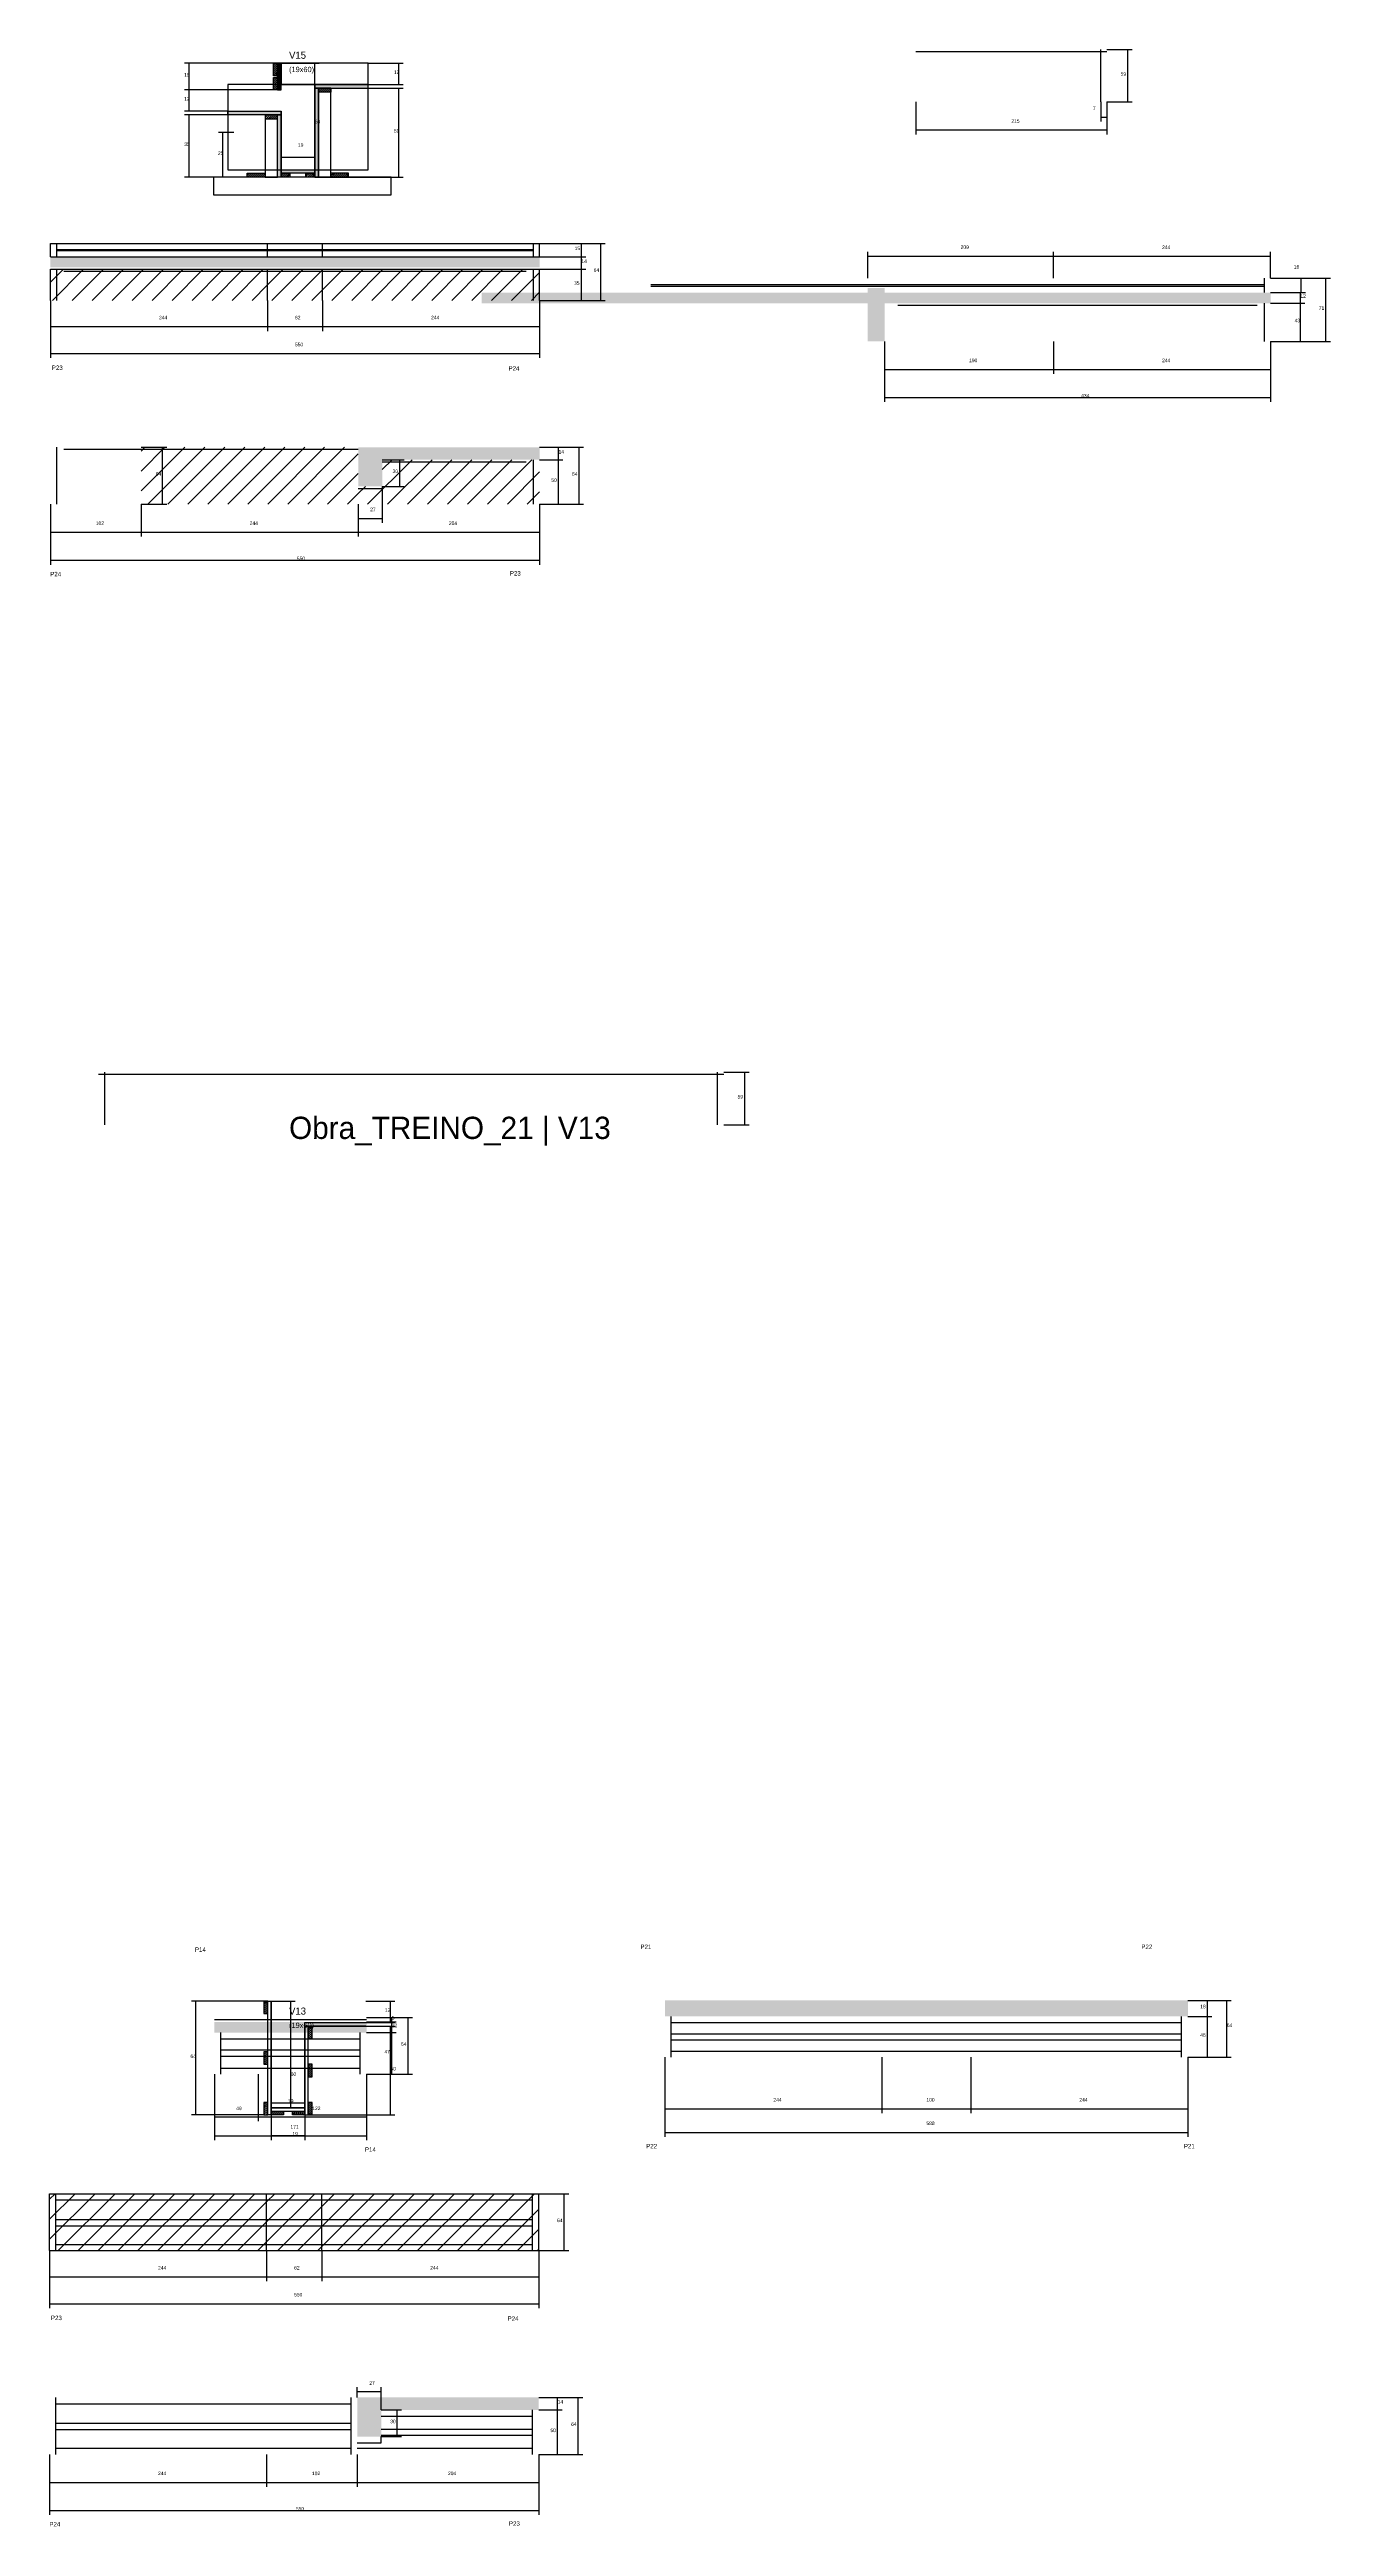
# Model space of a CAD drawing. Header units: metres. Extents: x -65046 to 21926, y -45195 to 1016.
# Drawn here: x 6131 to 7571, y -31371 to -28585 of the extents above; entities that cross this region are included whole.
import ezdxf

# ---------------------------------------------------------------- set-up
doc = ezdxf.new("R2010")
doc.units = ezdxf.units.M
for name, color, linetype in [('CONCRETO', 251, 'Continuous'), ('COTA', 241, 'Continuous'), ('Hachura', 253, 'Continuous'), ('LABEL_ID', 3, 'Continuous'), ('Madeira', 126, 'Continuous'), ('NOMENCLATURA', 7, 'Continuous'), ('Painéis', 200, 'Continuous'), ('SARR_2.2x7', 40, 'Continuous'), ('SARR_EDITAR', 141, 'Continuous'), ('Texto Seção', 7, 'Continuous')]:
    doc.layers.add(name, color=color, linetype=linetype)

msp = doc.modelspace()

# ---------------------------------------------------------------- hatches: boundary and pattern name
at = {"layer": 'COTA'}
h = msp.add_hatch(dxfattribs=at)
h.set_pattern_fill('AR-CONC', scale=0.03)
h.paths.add_polyline_path([(6131.7, -28817.7), (6131.7, -28829.7), (6681.7, -28829.7), (6681.7, -28817.7)])
h = msp.add_hatch(dxfattribs=at)
h.set_pattern_fill('AR-CONC', scale=0.03)
h.paths.add_polyline_path([(7050.6, -28912.9), (7069.6, -28912.9), (7069.6, -28869.9), (7503.6, -28869.9), (7503.6, -28857.9), (7069.6, -28857.9), (7069.6, -28852.9), (7050.6, -28852.9), (7050.6, -28857.9), (6616.6, -28857.9), (6616.6, -28869.9), (7050.6, -28869.9)])
h = msp.add_hatch(dxfattribs=at)
h.set_pattern_fill('AR-CONC', scale=0.03)
h.paths.add_polyline_path([(6504.7, -29046), (6681.7, -29046), (6681.7, -29032), (6477.7, -29032), (6477.7, -29076), (6504.7, -29076)])
h = msp.add_hatch(dxfattribs=at)
h.set_pattern_fill('AR-CONC', scale=0.03)
h.paths.add_polyline_path([(6822.6, -30778.9), (6822.6, -30796.9), (7410.6, -30796.9), (7410.6, -30778.9)])
h = msp.add_hatch(dxfattribs=at)
h.set_pattern_fill('AR-CONC', scale=0.03)
h.paths.add_polyline_path([(6487.1, -30815.1), (6487.1, -30803.1), (6316.1, -30803.1), (6316.1, -30815.1)])
h = msp.add_hatch(dxfattribs=at)
h.set_pattern_fill('AR-CONC', scale=0.03)
h.paths.add_polyline_path([(6503.7, -31239.6), (6680.7, -31239.6), (6680.7, -31225.6), (6476.7, -31225.6), (6476.7, -31269.6), (6503.7, -31269.6)])
at = {"layer": 'Hachura'}
h = msp.add_hatch(dxfattribs=at)
h.set_pattern_fill('ANSI31', scale=0.5)
h.paths.add_polyline_path([(6387, -28614), (6382.6, -28614), (6382.6, -28614), (6382.6, -28600), (6382.6, -28600), (6387, -28600), (6387, -28600), (6387, -28614)])
h = msp.add_hatch(color=8, dxfattribs=at)
h.dxf.hatch_style = 1
h.paths.add_polyline_path([(6391, -28600), (6387, -28600), (6387, -28600), (6387, -28630), (6387, -28630), (6391, -28630), (6391, -28630), (6391, -28600)])
h = msp.add_hatch(dxfattribs=at)
h.set_pattern_fill('ANSI31', scale=0.5)
h.paths.add_polyline_path([(6387, -28630), (6382.6, -28630), (6382.6, -28630), (6382.6, -28616), (6382.6, -28616), (6387, -28616), (6387, -28616), (6387, -28630)])
h = msp.add_hatch(color=8, dxfattribs=at)
h.dxf.hatch_style = 1
h.paths.add_polyline_path([(6489, -28628), (6489, -28624), (6489, -28624), (6429, -28624), (6429, -28624), (6429, -28628), (6429, -28628), (6489, -28628)])
h = msp.add_hatch(color=8, dxfattribs=at)
h.dxf.hatch_style = 1
h.paths.add_polyline_path([(6433, -28628), (6429, -28628), (6429, -28628), (6429, -28728), (6429, -28728), (6433, -28728), (6433, -28728), (6433, -28628)])
h = msp.add_hatch(dxfattribs=at)
h.set_pattern_fill('ANSI31', scale=0.5)
h.paths.add_polyline_path([(6447, -28628), (6447, -28632.4), (6447, -28632.4), (6433, -28632.4), (6433, -28632.4), (6433, -28628), (6433, -28628), (6447, -28628)])
h = msp.add_hatch(color=8, dxfattribs=at)
h.dxf.hatch_style = 1
h.paths.add_polyline_path([(6331, -28658), (6331, -28654), (6331, -28654), (6391, -28654), (6391, -28654), (6391, -28658), (6391, -28658), (6331, -28658)])
h = msp.add_hatch(dxfattribs=at)
h.set_pattern_fill('ANSI31', scale=0.5)
h.paths.add_polyline_path([(6373, -28658), (6373, -28662.4), (6373, -28662.4), (6387, -28662.4), (6387, -28662.4), (6387, -28658), (6387, -28658), (6373, -28658)])
h = msp.add_hatch(color=8, dxfattribs=at)
h.dxf.hatch_style = 1
h.paths.add_polyline_path([(6387, -28658), (6391, -28658), (6391, -28658), (6391, -28728), (6391, -28728), (6387, -28728), (6387, -28728), (6387, -28658)])
h = msp.add_hatch(dxfattribs=at)
h.set_pattern_fill('ANSI31', scale=0.5)
h.paths.add_polyline_path([(6353, -28728), (6353, -28723.6), (6353, -28723.6), (6373, -28723.6), (6373, -28723.6), (6373, -28728), (6373, -28728), (6353, -28728)])
h = msp.add_hatch(color=8, dxfattribs=at)
h.dxf.hatch_style = 1
h.paths.add_polyline_path([(6391, -28723.6), (6391, -28720), (6391, -28720), (6429, -28720), (6429, -28720), (6429, -28723.6), (6429, -28723.6), (6391, -28723.6)])
h = msp.add_hatch(dxfattribs=at)
h.set_pattern_fill('ANSI31', scale=0.5)
h.paths.add_polyline_path([(6391, -28728), (6391, -28723.6), (6391, -28723.6), (6401, -28723.6), (6401, -28723.6), (6401, -28728), (6401, -28728), (6391, -28728)])
h = msp.add_hatch(dxfattribs=at)
h.set_pattern_fill('ANSI31', scale=0.5)
h.paths.add_polyline_path([(6419, -28728), (6419, -28723.6), (6419, -28723.6), (6429, -28723.6), (6429, -28723.6), (6429, -28728), (6429, -28728), (6419, -28728)])
h = msp.add_hatch(dxfattribs=at)
h.set_pattern_fill('ANSI31', scale=0.5)
h.paths.add_polyline_path([(6467, -28728), (6467, -28723.6), (6467, -28723.6), (6447, -28723.6), (6447, -28723.6), (6447, -28728), (6447, -28728), (6467, -28728)])
h = msp.add_hatch(dxfattribs=at)
h.set_pattern_fill('ANSI31', scale=5)
h.paths.add_polyline_path([(6131.7, -28831.7), (6131.7, -28866.7), (6375.7, -28866.7), (6375.7, -28831.7)])
h = msp.add_hatch(dxfattribs=at)
h.set_pattern_fill('ANSI31', scale=5)
h.paths.add_polyline_path([(6437.7, -28866.7), (6437.7, -28831.7), (6375.7, -28831.7), (6375.7, -28866.7)])
h = msp.add_hatch(dxfattribs=at)
h.set_pattern_fill('ANSI31', scale=5)
h.paths.add_polyline_path([(6681.7, -28866.7), (6681.7, -28831.7), (6437.7, -28831.7), (6437.7, -28866.7)])
h = msp.add_hatch(dxfattribs=at)
h.set_pattern_fill('ANSI31', scale=5)
h.paths.add_polyline_path([(6477.7, -29096), (6477.7, -29032), (6233.7, -29032), (6233.7, -29096)])
h = msp.add_hatch(dxfattribs=at)
h.set_pattern_fill('ANSI31', scale=5)
h.paths.add_polyline_path([(6504.7, -29046), (6504.7, -29076), (6477.7, -29076), (6477.7, -29096), (6681.7, -29096), (6681.7, -29046)])
h = msp.add_hatch(dxfattribs=at)
h.set_pattern_fill('ANSI31', scale=5)
h.paths.add_polyline_path([(6374.7, -31060.4), (6374.7, -30996.4), (6130.7, -30996.4), (6130.7, -31060.4)])
h = msp.add_hatch(dxfattribs=at)
h.set_pattern_fill('ANSI31', scale=5)
h.paths.add_polyline_path([(6436.7, -30996.4), (6374.7, -30996.4), (6374.7, -31060.4), (6436.7, -31060.4)])
h = msp.add_hatch(dxfattribs=at)
h.set_pattern_fill('ANSI31', scale=5)
h.paths.add_polyline_path([(6436.7, -30996.4), (6436.7, -31060.4), (6680.7, -31060.4), (6680.7, -30996.4)])
at = {"layer": 'Madeira'}
h = msp.add_hatch(dxfattribs=at)
h.set_pattern_fill('ANSI31', scale=0.5)
h.paths.add_polyline_path([(6371.8, -30779.8), (6376.2, -30779.8), (6376.2, -30793.8), (6371.8, -30793.8)])
h = msp.add_hatch(dxfattribs=at)
h.set_pattern_fill('ANSI31', scale=0.5)
h.paths.add_polyline_path([(6421.4, -30807.8), (6425.8, -30807.8), (6425.8, -30821.8), (6421.4, -30821.8)])
h = msp.add_hatch(dxfattribs=at)
h.set_pattern_fill('ANSI31', scale=0.5)
h.paths.add_polyline_path([(6371.8, -30836.8), (6376.2, -30836.8), (6376.2, -30850.8), (6371.8, -30850.8)])
h = msp.add_hatch(dxfattribs=at)
h.set_pattern_fill('ANSI31', scale=0.5)
h.paths.add_polyline_path([(6421.4, -30850.8), (6425.8, -30850.8), (6425.8, -30864.8), (6421.4, -30864.8)])
h = msp.add_hatch(dxfattribs=at)
h.set_pattern_fill('ANSI31', scale=0.5)
h.paths.add_polyline_path([(6371.8, -30893.8), (6376.2, -30893.8), (6376.2, -30907.8), (6371.8, -30907.8)])
h = msp.add_hatch(dxfattribs=at)
h.set_pattern_fill('ANSI31', scale=0.5)
h.paths.add_polyline_path([(6421.4, -30893.8), (6425.8, -30893.8), (6425.8, -30907.8), (6421.4, -30907.8)])
h = msp.add_hatch(dxfattribs=at)
h.set_pattern_fill('ANSI31', scale=0.5)
h.paths.add_polyline_path([(6393.8, -30903.4), (6393.8, -30907.8), (6379.8, -30907.8), (6379.8, -30903.4)])
h = msp.add_hatch(dxfattribs=at)
h.set_pattern_fill('ANSI31', scale=0.5)
h.paths.add_polyline_path([(6417.8, -30903.4), (6417.8, -30907.8), (6403.8, -30907.8), (6403.8, -30903.4)])

# ---------------------------------------------------------------- linework, layer by layer
at = {"layer": 'CONCRETO'}
for points in [[(6489, -28624), (6489, -28600), (6391, -28600)], [(6391, -28630), (6331, -28630), (6331, -28654), (6391, -28654), (6391, -28720), (6429, -28720), (6429, -28634), (6429, -28624), (6489, -28624)]]:
    msp.add_lwpolyline(points, dxfattribs=at)
for points in [[(6391, -28624), (6489, -28624), (6489, -28600), (6391, -28600)], [(6331, -28720), (6489, -28720), (6489, -28624), (6331, -28624)]]:
    msp.add_lwpolyline(points, close=True, dxfattribs=at)
at = {"layer": 'COTA'}
for p, q in [((7319.6, -28584.6), (7348.1, -28584.6)), ((7343.1, -28643.6), (7343.1, -28584.6)), ((6387, -28600), (6282.6, -28600)), ((6287.6, -28630), (6287.6, -28600)), ((6391, -28600), (6434, -28600)), ((6429, -28720), (6429, -28600)), ((6489, -28600), (6528.4, -28600)), ((6523.4, -28624), (6523.4, -28600)), ((6331, -28630), (6282.6, -28630)), ((6387, -28630), (6282.6, -28630)), ((6287.6, -28654), (6287.6, -28630)), ((6447, -28628), (6528.4, -28628)), ((6489, -28624), (6528.4, -28624)), ((6523.4, -28728), (6523.4, -28628)), ((6331, -28654), (6282.6, -28654)), ((6331, -28658), (6282.6, -28658)), ((6287.6, -28728), (6287.6, -28658)), ((7104.6, -28643.6), (7104.6, -28680.1)), ((7312.6, -28643.6), (7312.6, -28665.7)), ((7312.6, -28660.7), (7319.6, -28660.7)), ((7319.6, -28643.6), (7319.6, -28680.1)), ((7319.6, -28643.6), (7319.6, -28665.7)), ((7319.6, -28643.6), (7348.1, -28643.6)), ((6338, -28678.1), (6320.5, -28678.1)), ((6325.5, -28728), (6325.5, -28678.1)), ((7104.6, -28675.1), (7319.6, -28675.1)), ((6391, -28720), (6391, -28700.5)), ((6391, -28705.5), (6429, -28705.5)), ((6391, -28720), (6434, -28720)), ((6429, -28720), (6429, -28700.5)), ((6353, -28728), (6282.6, -28728)), ((6344.9, -28728), (6320.5, -28728)), ((6467, -28728), (6528.4, -28728)), ((6681.7, -28802.7), (6755.6, -28802.7)), ((6681.7, -28802.7), (6733.7, -28802.7)), ((6728.7, -28817.7), (6728.7, -28802.7)), ((6750.6, -28866.7), (6750.6, -28802.7)), ((6681.7, -28817.7), (6733.7, -28817.7)), ((6681.7, -28817.7), (6733.7, -28817.7)), ((6681.7, -28831.7), (6733.7, -28831.7)), ((6681.7, -28831.7), (6733.7, -28831.7)), ((6728.7, -28831.7), (6728.7, -28817.7)), ((6728.7, -28866.7), (6728.7, -28831.7)), ((7050.6, -28841.9), (7050.6, -28812.1)), ((7050.6, -28817.1), (7259.6, -28817.1)), ((7259.6, -28841.9), (7259.6, -28812.1)), ((7259.6, -28841.9), (7259.6, -28812.1)), ((7259.6, -28817.1), (7503.6, -28817.1)), ((7503.6, -28841.9), (7503.6, -28812.1)), ((7503.6, -28841.9), (7570.9, -28841.9)), ((7503.6, -28841.9), (7542.8, -28841.9)), ((7503.6, -28857.9), (7542.1, -28857.9)), ((7503.6, -28857.9), (7542.8, -28857.9)), ((7537.1, -28869.9), (7537.1, -28857.9)), ((7537.8, -28857.9), (7537.8, -28841.9)), ((7565.9, -28912.9), (7565.9, -28841.9)), ((6131.7, -28866.7), (6131.7, -28901.2)), ((6131.7, -28866.7), (6131.7, -28931.5)), ((6375.7, -28866.7), (6375.7, -28901.2)), ((6375.7, -28866.7), (6375.7, -28901.2)), ((6437.7, -28866.7), (6437.7, -28901.2)), ((6437.7, -28866.7), (6437.7, -28901.2)), ((6681.7, -28866.7), (6681.7, -28901.2)), ((6681.7, -28866.7), (6755.6, -28866.7)), ((6681.7, -28866.7), (6733.7, -28866.7)), ((6681.7, -28866.7), (6681.7, -28931.5)), ((7503.6, -28869.9), (7542.1, -28869.9)), ((7503.6, -28869.9), (7542.1, -28869.9)), ((7537.1, -28912.9), (7537.1, -28869.9)), ((6131.7, -28896.2), (6375.7, -28896.2)), ((6375.7, -28896.2), (6437.7, -28896.2)), ((6437.7, -28896.2), (6681.7, -28896.2)), ((7069.6, -28912.9), (7069.6, -28949.4)), ((7069.6, -28912.9), (7069.6, -28981)), ((7259.6, -28912.9), (7259.6, -28949.4)), ((7259.6, -28912.9), (7259.6, -28949.4)), ((7503.6, -28912.9), (7503.6, -28949.4)), ((7503.6, -28912.9), (7503.6, -28981)), ((7503.6, -28912.9), (7542.1, -28912.9)), ((7503.6, -28912.9), (7570.9, -28912.9)), ((6131.7, -28926.5), (6681.7, -28926.5)), ((7069.6, -28944.4), (7259.6, -28944.4)), ((7259.6, -28944.4), (7503.6, -28944.4)), ((7069.6, -28976), (7503.6, -28976)), ((6233.7, -29032), (6262.6, -29032)), ((6257.6, -29096), (6257.6, -29032)), ((6504.7, -29046), (6529.6, -29046)), ((6524.6, -29076), (6524.6, -29046)), ((6681.7, -29032), (6708, -29032)), ((6681.7, -29032), (6731.2, -29032)), ((6681.7, -29046), (6708, -29046)), ((6681.7, -29046), (6708, -29046)), ((6703, -29046), (6703, -29032)), ((6703, -29096), (6703, -29046)), ((6726.2, -29096), (6726.2, -29032)), ((6504.7, -29076), (6529.6, -29076)), ((6504.7, -29076), (6504.7, -29117)), ((6131.7, -29096), (6131.7, -29164.1)), ((6131.7, -29096), (6131.7, -29132.5)), ((6233.7, -29096), (6233.7, -29132.5)), ((6233.7, -29096), (6233.7, -29132.5)), ((6233.7, -29096), (6262.6, -29096)), ((6477.7, -29096), (6477.7, -29132.5)), ((6477.7, -29096), (6477.7, -29132.5)), ((6477.7, -29096), (6477.7, -29117)), ((6477.7, -29112), (6504.7, -29112)), ((6681.7, -29096), (6681.7, -29132.5)), ((6681.7, -29096), (6681.7, -29164.1)), ((6681.7, -29096), (6708, -29096)), ((6681.7, -29096), (6731.2, -29096)), ((6131.7, -29127.5), (6233.7, -29127.5)), ((6233.7, -29127.5), (6477.7, -29127.5)), ((6477.7, -29127.5), (6681.7, -29127.5)), ((6131.7, -29159.1), (6681.7, -29159.1)), ((6888.9, -29735), (6917.4, -29735)), ((6912.4, -29794), (6912.4, -29735)), ((6888.9, -29794), (6917.4, -29794)), ((6371.8, -30779.8), (6290.2, -30779.8)), ((6295.2, -30907.8), (6295.2, -30779.8)), ((6379.8, -30779.8), (6406.9, -30779.8)), ((6401.9, -30899.8), (6401.9, -30779.8)), ((6486.3, -30779.8), (6518.9, -30779.8)), ((6513.9, -30803.8), (6513.9, -30779.8)), ((7410.6, -30778.9), (7437.6, -30778.9)), ((7410.6, -30778.9), (7459.4, -30778.9)), ((7432.6, -30796.9), (7432.6, -30778.9)), ((7454.4, -30842.9), (7454.4, -30778.9)), ((6486.5, -30803.8), (6518.9, -30803.8)), ((6486.5, -30807.8), (6518.9, -30807.8)), ((6487.1, -30798.1), (6538.9, -30798.1)), ((6487.1, -30798.1), (6520.4, -30798.1)), ((6487.1, -30803.1), (6520.4, -30803.1)), ((6487.1, -30803.1), (6520.4, -30803.1)), ((6513.9, -30907.8), (6513.9, -30807.8)), ((6515.4, -30803.1), (6515.4, -30798.1)), ((6515.4, -30815.1), (6515.4, -30803.1)), ((6533.9, -30862.1), (6533.9, -30798.1)), ((7410.6, -30796.9), (7437.6, -30796.9)), ((7410.6, -30796.9), (7437.6, -30796.9)), ((7432.6, -30842.9), (7432.6, -30796.9)), ((6487.1, -30815.1), (6520.4, -30815.1)), ((6487.1, -30815.1), (6520.4, -30815.1)), ((6515.4, -30862.1), (6515.4, -30815.1)), ((6316.1, -30862.1), (6316.1, -30936.3)), ((6316.1, -30862.1), (6316.1, -30915)), ((6365.1, -30862.1), (6365.1, -30915)), ((6365.1, -30862.1), (6365.1, -30915)), ((6487.1, -30862.1), (6487.1, -30936.3)), ((6487.1, -30862.1), (6520.4, -30862.1)), ((6487.1, -30862.1), (6538.9, -30862.1)), ((6487.1, -30862.1), (6487.1, -30915)), ((6822.6, -30842.9), (6822.6, -30905.9)), ((6822.6, -30842.9), (6822.6, -30932.4)), ((7066.6, -30842.9), (7066.6, -30905.9)), ((7066.6, -30842.9), (7066.6, -30905.9)), ((7166.6, -30842.9), (7166.6, -30905.9)), ((7166.6, -30842.9), (7166.6, -30905.9)), ((7410.6, -30842.9), (7437.6, -30842.9)), ((7410.6, -30842.9), (7459.4, -30842.9)), ((7410.6, -30842.9), (7410.6, -30932.4)), ((6379.8, -30899.8), (6379.8, -30889.1)), ((6379.8, -30894.1), (6417.8, -30894.1)), ((6417.8, -30899.8), (6417.8, -30889.1)), ((7410.6, -30877.2), (7410.6, -30905.9)), ((6371.8, -30907.8), (6290.2, -30907.8)), ((6316.1, -30910), (6365.1, -30910)), ((6365.1, -30910), (6487.1, -30910)), ((6379.8, -30899.8), (6406.9, -30899.8)), ((6379.8, -30907.8), (6379.8, -30936)), ((6417.8, -30907.8), (6417.8, -30936)), ((6425.8, -30907.8), (6518.9, -30907.8)), ((6822.6, -30900.9), (7066.6, -30900.9)), ((7066.6, -30900.9), (7166.6, -30900.9)), ((7166.6, -30900.9), (7410.6, -30900.9)), ((6316.1, -30931.3), (6487.1, -30931.3)), ((6379.8, -30931), (6417.8, -30931)), ((6822.6, -30927.4), (7410.6, -30927.4)), ((6680.7, -30996.4), (6714.4, -30996.4)), ((6709.4, -31060.4), (6709.4, -30996.4)), ((6130.7, -31060.4), (6130.7, -31094.8)), ((6130.7, -31060.4), (6130.7, -31125.1)), ((6374.7, -31060.4), (6374.7, -31094.8)), ((6374.7, -31060.4), (6374.7, -31094.8)), ((6436.7, -31060.4), (6436.7, -31094.8)), ((6436.7, -31060.4), (6436.7, -31094.8)), ((6680.7, -31060.4), (6680.7, -31094.8)), ((6680.7, -31060.4), (6714.4, -31060.4)), ((6680.7, -31060.4), (6680.7, -31125.1)), ((6130.7, -31089.8), (6374.7, -31089.8)), ((6374.7, -31089.8), (6436.7, -31089.8)), ((6436.7, -31089.8), (6680.7, -31089.8)), ((6130.7, -31120.1), (6680.7, -31120.1)), ((6476.7, -31225.6), (6476.7, -31214)), ((6476.7, -31219), (6503.7, -31219)), ((6503.7, -31239.6), (6503.7, -31214)), ((6680.7, -31225.6), (6707, -31225.6)), ((6680.7, -31225.6), (6730.2, -31225.6)), ((6702, -31239.6), (6702, -31225.6)), ((6725.2, -31289.6), (6725.2, -31225.6)), ((6503.7, -31239.6), (6526.4, -31239.6)), ((6521.4, -31269.6), (6521.4, -31239.6)), ((6680.7, -31239.6), (6707, -31239.6)), ((6680.7, -31239.6), (6707, -31239.6)), ((6702, -31289.6), (6702, -31239.6)), ((6503.7, -31269.6), (6526.4, -31269.6)), ((6130.7, -31289.6), (6130.7, -31357.7)), ((6130.7, -31289.6), (6130.7, -31326.1)), ((6374.7, -31289.6), (6374.7, -31326.1)), ((6374.7, -31289.6), (6374.7, -31326.1)), ((6476.7, -31289.6), (6476.7, -31326.1)), ((6476.7, -31289.6), (6476.7, -31326.1)), ((6680.7, -31289.6), (6680.7, -31326.1)), ((6680.7, -31289.6), (6680.7, -31357.7)), ((6680.7, -31289.6), (6707, -31289.6)), ((6680.7, -31289.6), (6730.2, -31289.6)), ((6130.7, -31321.1), (6374.7, -31321.1)), ((6374.7, -31321.1), (6476.7, -31321.1)), ((6476.7, -31321.1), (6680.7, -31321.1)), ((6130.7, -31352.7), (6680.7, -31352.7))]:
    msp.add_line(p, q, dxfattribs=at)
at = {"layer": 'Madeira'}
for points in [[(6387, -28614), (6382.6, -28614), (6382.6, -28600), (6387, -28600)], [(6387, -28630), (6382.6, -28630), (6382.6, -28616), (6387, -28616)], [(6447, -28628), (6447, -28632.4), (6433, -28632.4), (6433, -28628)], [(6447, -28628), (6433, -28628), (6433, -28728), (6447, -28728)], [(6373, -28658), (6373, -28662.4), (6387, -28662.4), (6387, -28658)], [(6373, -28728), (6387, -28728), (6387, -28658), (6373, -28658)], [(6353, -28728), (6353, -28723.6), (6373, -28723.6), (6373, -28728)], [(6391, -28728), (6391, -28723.6), (6401, -28723.6), (6401, -28728)], [(6419, -28728), (6419, -28723.6), (6429, -28723.6), (6429, -28728)], [(6467, -28728), (6467, -28723.6), (6447, -28723.6), (6447, -28728)], [(6315.1, -28748), (6514.7, -28748), (6514.7, -28728), (6315.1, -28728)], [(6371.8, -30779.8), (6371.8, -30793.8), (6376.2, -30793.8), (6376.2, -30779.8)], [(6421.4, -30807.8), (6421.4, -30821.8), (6425.8, -30821.8), (6425.8, -30807.8)], [(6371.8, -30836.8), (6371.8, -30850.8), (6376.2, -30850.8), (6376.2, -30836.8)], [(6421.4, -30850.8), (6421.4, -30864.8), (6425.8, -30864.8), (6425.8, -30850.8)], [(6371.8, -30893.8), (6371.8, -30907.8), (6376.2, -30907.8), (6376.2, -30893.8)], [(6421.4, -30893.8), (6421.4, -30907.8), (6425.8, -30907.8), (6425.8, -30893.8)], [(6379.8, -30903.4), (6393.8, -30903.4), (6393.8, -30907.8), (6379.8, -30907.8)], [(6403.8, -30903.4), (6417.8, -30903.4), (6417.8, -30907.8), (6403.8, -30907.8)]]:
    msp.add_lwpolyline(points, close=True, dxfattribs=at)
at = {"layer": 'Painéis'}
for p, q in [((6387, -28630), (6387, -28600)), ((6429, -28624), (6489, -28624)), ((6429, -28628), (6429, -28624)), ((6429, -28728), (6429, -28628)), ((6489, -28628), (6489, -28624)), ((6331, -28654), (6391, -28654)), ((6331, -28658), (6331, -28654)), ((6391, -28658), (6391, -28654)), ((6391, -28728), (6391, -28658)), ((6391, -28720), (6429, -28720)), ((6391, -28723.6), (6391, -28720)), ((6429, -28723.6), (6429, -28720)), ((6131.7, -28802.7), (6681.7, -28802.7)), ((6131.7, -28817.7), (6131.7, -28802.7)), ((6375.7, -28817.7), (6375.7, -28802.7)), ((6437.7, -28817.7), (6437.7, -28802.7)), ((6681.7, -28817.7), (6681.7, -28802.7)), ((6131.7, -28817.7), (6681.7, -28817.7)), ((6131.7, -28831.7), (6681.7, -28831.7)), ((6131.7, -28866.7), (6131.7, -28831.7)), ((6375.7, -28866.7), (6375.7, -28831.7)), ((6437.7, -28866.7), (6437.7, -28831.7)), ((6681.7, -28866.7), (6681.7, -28831.7)), ((6376.2, -30907.8), (6376.2, -30779.8)), ((6379.8, -30907.8), (6379.8, -30779.8)), ((6417.8, -30803.8), (6486.5, -30803.8)), ((6417.8, -30807.8), (6417.8, -30803.8)), ((6417.8, -30807.8), (6486.5, -30807.8)), ((6417.8, -30907.8), (6417.8, -30807.8)), ((6421.4, -30907.8), (6421.4, -30807.8)), ((6379.8, -30899.8), (6417.8, -30899.8)), ((6379.8, -30903.4), (6379.8, -30899.8)), ((6379.8, -30903.4), (6417.8, -30903.4)), ((6130.7, -30996.4), (6680.7, -30996.4)), ((6130.7, -31060.4), (6130.7, -30996.4)), ((6374.7, -31060.4), (6374.7, -30996.4)), ((6436.7, -31060.4), (6436.7, -30996.4)), ((6680.7, -31060.4), (6680.7, -30996.4)), ((6130.7, -31060.4), (6680.7, -31060.4))]:
    msp.add_line(p, q, dxfattribs=at)
for points in [[(6391, -28600), (6387, -28600), (6387, -28630), (6391, -28630)], [(6489, -28628), (6489, -28624), (6429, -28624), (6429, -28628)], [(6433, -28628), (6429, -28628), (6429, -28728), (6433, -28728)], [(6331, -28658), (6331, -28654), (6391, -28654), (6391, -28658)], [(6387, -28658), (6391, -28658), (6391, -28728), (6387, -28728)], [(6391, -28723.6), (6391, -28720), (6429, -28720), (6429, -28723.6)], [(6376.2, -30907.8), (6376.2, -30779.8), (6379.8, -30779.8), (6379.8, -30907.8)], [(6421.4, -30907.8), (6421.4, -30807.8), (6417.8, -30807.8), (6417.8, -30907.8)], [(6417.8, -30899.8), (6379.8, -30899.8), (6379.8, -30903.4), (6417.8, -30903.4)]]:
    msp.add_lwpolyline(points, close=True, dxfattribs=at)
msp.add_lwpolyline([(6486.5, -30807.8), (6417.8, -30807.8), (6417.8, -30803.8), (6486.5, -30803.8)], dxfattribs=at)
at = {"layer": 'SARR_2.2x7'}
for p, q in [((7312.6, -28643.6), (7312.6, -28584.6)), ((7104.6, -28586.8), (7319.6, -28586.8)), ((6138.7, -28817.7), (6138.7, -28802.7)), ((6674.7, -28817.7), (6674.7, -28802.7)), ((6138.7, -28809.7), (6375.7, -28809.7)), ((6138.7, -28810.7), (6375.7, -28810.7)), ((6138.7, -28866.7), (6138.7, -28831.7)), ((6146.7, -28833.9), (6375.7, -28833.9)), ((6375.7, -28809.7), (6437.7, -28809.7)), ((6375.7, -28810.7), (6437.7, -28810.7)), ((6375.7, -28833.9), (6437.7, -28833.9)), ((6437.7, -28809.7), (6674.7, -28809.7)), ((6437.7, -28810.7), (6674.7, -28810.7)), ((6437.7, -28833.9), (6666.7, -28833.9)), ((6674.7, -28866.7), (6674.7, -28831.7)), ((6806.6, -28848.9), (7259.6, -28848.9)), ((6806.6, -28850.9), (7259.6, -28850.9)), ((7259.6, -28848.9), (7496.6, -28848.9)), ((7259.6, -28850.9), (7496.6, -28850.9)), ((7496.6, -28857.9), (7496.6, -28841.9)), ((7084.6, -28872.1), (7259.6, -28872.1)), ((7259.6, -28872.1), (7488.6, -28872.1)), ((7496.6, -28912.9), (7496.6, -28869.9)), ((6138.7, -29096), (6138.7, -29032)), ((6146.7, -29034.2), (6233.7, -29034.2)), ((6233.7, -29034.2), (6477.7, -29034.2)), ((6504.7, -29048.2), (6666.7, -29048.2)), ((6674.7, -29096), (6674.7, -29046)), ((6477.7, -29078.2), (6504.7, -29078.2)), ((6185.9, -29737.2), (6429.9, -29737.2)), ((6192.9, -29794), (6192.9, -29735)), ((6429.9, -29737.2), (6673.9, -29737.2)), ((6673.9, -29737.2), (6673.9, -29737.2)), ((6673.9, -29737.2), (6888.9, -29737.2)), ((6881.9, -29794), (6881.9, -29735)), ((6829.6, -30842.9), (6829.6, -30796.9)), ((6829.6, -30803.9), (7066.6, -30803.9)), ((7066.6, -30803.9), (7166.6, -30803.9)), ((7166.6, -30803.9), (7403.6, -30803.9)), ((7403.6, -30842.9), (7403.6, -30796.9)), ((6323.1, -30862.1), (6323.1, -30815.1)), ((6323.1, -30822.1), (6365.1, -30822.1)), ((6323.1, -30834.6), (6365.1, -30834.6)), ((6323.1, -30841.6), (6365.1, -30841.6)), ((6365.1, -30822.1), (6480.1, -30822.1)), ((6365.1, -30834.6), (6480.1, -30834.6)), ((6365.1, -30841.6), (6480.1, -30841.6)), ((6480.1, -30862.1), (6480.1, -30815.1)), ((6829.6, -30816.4), (7066.6, -30816.4)), ((6829.6, -30823.4), (7066.6, -30823.4)), ((6829.6, -30835.9), (7066.6, -30835.9)), ((7066.6, -30816.4), (7166.6, -30816.4)), ((7066.6, -30823.4), (7166.6, -30823.4)), ((7066.6, -30835.9), (7166.6, -30835.9)), ((7166.6, -30816.4), (7403.6, -30816.4)), ((7166.6, -30823.4), (7403.6, -30823.4)), ((7166.6, -30835.9), (7403.6, -30835.9)), ((6323.1, -30855.1), (6365.1, -30855.1)), ((6365.1, -30855.1), (6480.1, -30855.1)), ((6137.7, -31060.4), (6137.7, -30996.4)), ((6137.7, -31003.4), (6374.7, -31003.4)), ((6374.7, -31003.4), (6436.7, -31003.4)), ((6436.7, -31003.4), (6673.7, -31003.4)), ((6673.7, -31060.4), (6673.7, -30996.4)), ((6137.7, -31025.4), (6374.7, -31025.4)), ((6137.7, -31032.4), (6374.7, -31032.4)), ((6374.7, -31025.4), (6436.7, -31025.4)), ((6374.7, -31032.4), (6436.7, -31032.4)), ((6436.7, -31025.4), (6673.7, -31025.4)), ((6436.7, -31032.4), (6673.7, -31032.4)), ((6137.7, -31053.4), (6374.7, -31053.4)), ((6374.7, -31053.4), (6436.7, -31053.4)), ((6436.7, -31053.4), (6673.7, -31053.4)), ((6137.7, -31289.6), (6137.7, -31225.6)), ((6469.7, -31289.6), (6469.7, -31225.6)), ((6137.7, -31232.6), (6374.7, -31232.6)), ((6137.7, -31254.6), (6374.7, -31254.6)), ((6374.7, -31232.6), (6469.7, -31232.6)), ((6374.7, -31254.6), (6469.7, -31254.6)), ((6503.7, -31246.6), (6673.7, -31246.6)), ((6673.7, -31289.6), (6673.7, -31239.6)), ((6137.7, -31261.6), (6374.7, -31261.6)), ((6137.7, -31282.6), (6374.7, -31282.6)), ((6374.7, -31261.6), (6469.7, -31261.6)), ((6374.7, -31282.6), (6469.7, -31282.6)), ((6476.7, -31276.6), (6503.7, -31276.6)), ((6476.7, -31282.6), (6673.7, -31282.6)), ((6503.7, -31261.1), (6673.7, -31261.1)), ((6503.7, -31268.1), (6673.7, -31268.1)), ((6503.7, -31276.6), (6503.7, -31269.6))]:
    msp.add_line(p, q, dxfattribs=at)
at = {"layer": 'SARR_EDITAR'}
for p, q in [((6316.1, -30800.6), (6365.1, -30800.6)), ((6365.1, -30800.6), (6487.1, -30800.6))]:
    msp.add_line(p, q, dxfattribs=at)

# ---------------------------------------------------------------- texts
at = {"layer": 'COTA'}
for s, p in [('15', (6282.1, -28615)), ('12', (6517.9, -28612)), ('59', (7335, -28614.1)), ('12', (6282.1, -28642)), ('60', (6429, -28667.6)), ('215', (7212.1, -28667)), ('7', (7303.8, -28652.6)), ('35', (6282.1, -28693)), ('19', (6410, -28694)), ('50', (6517.9, -28678)), ('25', (6320, -28703.1)), ('15', (6721.1, -28810.2)), ('209', (7155.1, -28808.9)), ('244', (7381.6, -28809)), ('14', (6728.7, -28824.7)), ('64', (6742.5, -28834.7)), ('16', (7529.7, -28830.9)), ('35', (6720.4, -28849.2)), ('12', (7537.1, -28863.9)), ('244', (6253.7, -28888.1)), ('62', (6406.7, -28888.1)), ('244', (6559.7, -28888.1)), ('43', (7530.6, -28891.4)), ('71', (7557.8, -28877.4)), ('550', (6406.7, -28918.4)), ('190', (7164.6, -28936.3)), ('244', (7381.6, -28936.3)), ('434', (7290.6, -28976)), ('30', (6516.4, -29061)), ('14', (6703, -29039)), ('64', (6250, -29064)), ('50', (6694.9, -29071)), ('64', (6718.1, -29064)), ('27', (6491.2, -29103.9)), ('102', (6182.7, -29119.4)), ('244', (6355.7, -29119.4)), ('204', (6579.7, -29119.4)), ('550', (6408.7, -29159.1)), ('59', (6904.3, -29764.5)), ('18', (7424.5, -30787.9)), ('12', (6507.8, -30791.8)), ('5', (6515.4, -30800.6)), ('12', (6515.4, -30809.1)), ('64', (7454.4, -30808.9)), ('64', (6289.1, -30843.8)), ('47', (6507.3, -30838.6)), ('64', (6525.8, -30830.1)), ('46', (7424.5, -30819.9)), ('60', (6401.9, -30863.8)), ('50', (6513.9, -30857.8)), ('19', (6398.8, -30894.1)), ('244', (6944.6, -30892.8)), ('100', (7116.6, -30892.8)), ('244', (7288.6, -30892.8)), ('49', (6340.6, -30902.4)), ('171', (6401.6, -30923.2)), ('122', (6426.1, -30902.4)), ('588', (7116.6, -30919.2)), ('19', (6403.8, -30931)), ('64', (6701.3, -31028.4)), ('244', (6252.7, -31081.8)), ('62', (6405.7, -31081.7)), ('244', (6558.7, -31081.8)), ('550', (6405.7, -31112)), ('27', (6490.2, -31211.4)), ('14', (6702, -31232.6)), ('30', (6513.7, -31254.6)), ('64', (6717.1, -31257.6)), ('50', (6693.9, -31264.6)), ('244', (6252.7, -31313)), ('102', (6425.7, -31313)), ('204', (6578.7, -31313)), ('550', (6407.7, -31352.7))]:
    msp.add_text(s, height=4, dxfattribs=at).set_placement(p)
at = {"layer": 'LABEL_ID'}
msp.add_text('Obra_TREINO_21 | V13', height=25, dxfattribs=at).set_placement((6400, -29810))
at = {"layer": 'NOMENCLATURA'}
for s, p in [('P23', (6133.2, -28945)), ('P24', (6646.7, -28945.8)), ('P24', (6131.5, -29177.1)), ('P23', (6648.2, -29176.3)), ('P14', (6294.1, -30724.4)), ('P21', (6795.1, -30721.2)), ('P22', (7358.3, -30721.2)), ('P14', (6485.3, -30949.3)), ('P22', (6801.5, -30945.4)), ('P21', (7406.1, -30945.4)), ('P23', (6132.2, -31138.6)), ('P24', (6645.7, -31139.4)), ('P24', (6130.5, -31370.7)), ('P23', (6647.2, -31369.9))]:
    msp.add_text(s, height=5, dxfattribs=at).set_placement(p)
at = {"layer": 'Texto Seção'}
for s, height, p in [('V15', 8, (6400, -28595)), ('(19x60)', 6, (6400, -28610)), ('V13', 8, (6400, -30795)), ('(19x60)', 6, (6400, -30810))]:
    msp.add_text(s, height=height, dxfattribs=at).set_placement(p)

doc.saveas('drawing.dxf')
